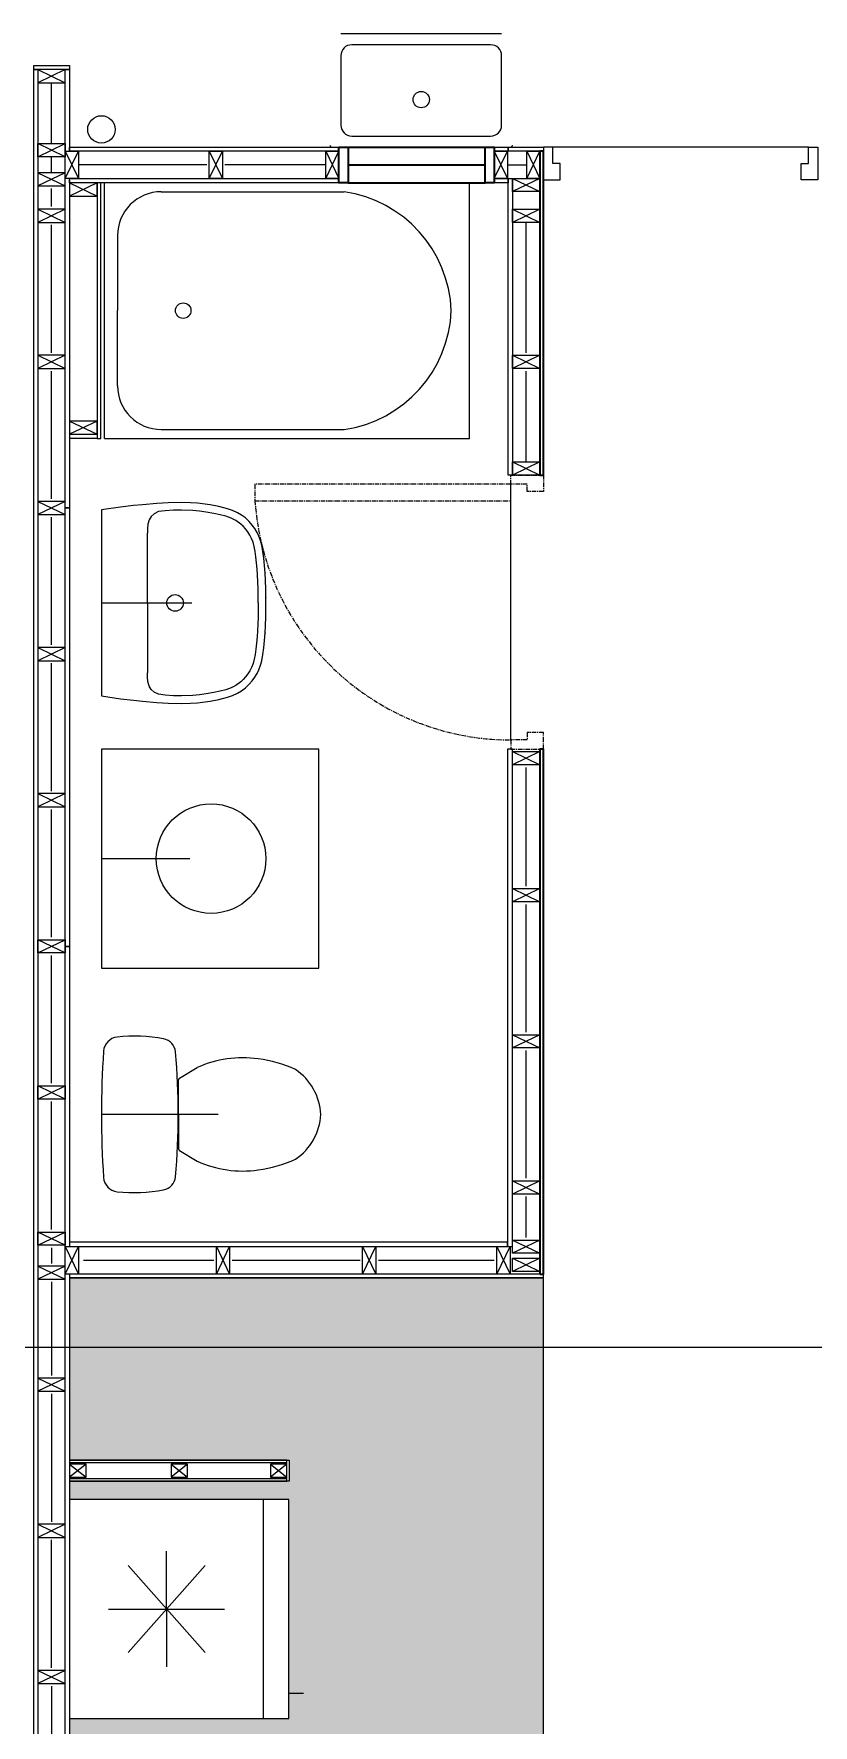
# Model space of a CAD drawing. Header units: millimetres. Extents: x -5545 to 6592, y -1722 to 1596.
# Drawn here: x 5164.8 to 5378.3, y 415.1 to 878.6 of the extents above; entities that cross this region are included whole.
import ezdxf

# ---------------------------------------------------------------- set-up
doc = ezdxf.new("R2010")
doc.units = ezdxf.units.MM
doc.linetypes.add('CENTER', pattern=[2, 1.25, -0.25, 0.25, -0.25])
doc.layers.add('_AUX', color=210, linetype='Continuous', lineweight=18, plot=False)
for name, color, linetype, lineweight in [('A-ANNO-SYMB', 3, 'Continuous', 18), ('A-DETL-MBND', 3, 'Continuous', 18), ('A-DETL-MCUT', 4, 'Continuous', 25), ('A-DOOR-FULL', 4, 'Continuous', 25), ('A-ELEV-MBE1', 7, 'Continuous', 35), ('A-ELEV-MBE2', 4, 'Continuous', 25), ('A-FLOR-PATT', 8, 'Continuous', 18), ('A-FURN', 8, 'Continuous', 18), ('A-SECT-MCUT', 7, 'Continuous', 35), ('A-WALL-PATT', 8, 'Continuous', 18), ('A-WALL-STUD', 3, 'Continuous', 18)]:
    doc.layers.add(name, color=color, linetype=linetype, lineweight=lineweight)
doc.layers.add('simona arzu 1', color=1, linetype='Continuous')
doc.linetypes.add('BATTING', pattern='A,0.0001,-0.1,[134,ltypeshp.shx,S=0.1,R=0,X=-0.1,Y=0],-0.2,[134,ltypeshp.shx,S=0.1,R=180,X=0.1,Y=0],-0.1', length=0.4001)

msp = doc.modelspace()

# ---------------------------------------------------------------- hatches: boundary and pattern name
at = {"layer": 'A-FLOR-PATT'}
h = msp.add_hatch(dxfattribs=at)
h.set_pattern_fill('DOTS', color=0, scale=2.001937, style=0)
h.set_pattern_definition([(0, (-40624.45, -2180.3487), (1.58903716, 3.17807433), [0, -3.17807433])])
h.paths.add_polyline_path([(5304.43, 537.73), (5174.61, 537.73), (5174.61, 487.69), (5234.72, 487.69), (5234.72, 481.98), (5174.61, 481.98), (5174.61, 236.64), (5224.66, 236.64), (5224.66, 156.57), (5304.43, 156.57)])
h.paths.add_polyline_path([(5179.61, 311.72), (5239.67, 311.72), (5239.67, 371.77), (5179.61, 371.77)], flags=16)
h.paths.add_polyline_path([(5224.6, 411.91), (5174.61, 411.91), (5174.61, 376.78), (5224.6, 376.78)], flags=16)
h.paths.add_polyline_path([(5234.66, 476.97), (5174.61, 476.97), (5174.61, 416.92), (5234.66, 416.92)], flags=16)
h.paths.add_polyline_path([(5224.65, 306.71), (5174.61, 306.71), (5174.61, 236.64), (5224.65, 236.64)], flags=16)

# ---------------------------------------------------------------- linework, layer by layer
at = {"color": 0}
for p, q in [((5183.13, 767.65), (5183.13, 837.72)), ((5182.11, 767.65), (5174.61, 767.65)), ((5182.11, 767.65), (5183.13, 767.65))]:
    msp.add_line(p, q, dxfattribs=at)
at = {"layer": '_AUX', "color": 0}
for points in [[(5304.43, 537.73), (5174.61, 537.73), (5174.61, 487.69), (5234.72, 487.69), (5234.72, 481.98), (5174.61, 481.98), (5174.61, 236.64), (5224.66, 236.64), (5224.66, 156.57), (5304.43, 156.57)], [(5234.66, 476.97), (5174.61, 476.97), (5174.61, 416.92), (5234.66, 416.92)]]:
    msp.add_lwpolyline(points, close=True, dxfattribs=at)
at = {"layer": 'A-ANNO-SYMB', "color": 0}
for p, q in [((5184.13, 767.72), (5184.13, 837.72)), ((5199.71, 835.29), (5249.8, 835.29)), ((5284.13, 767.72), (5284.13, 837.72)), ((5187.71, 823.29), (5187.71, 802.72)), ((5187.71, 782.15), (5187.71, 802.72)), ((5199.71, 770.15), (5249.8, 770.15)), ((5184.13, 767.72), (5284.13, 767.72))]:
    msp.add_line(p, q, dxfattribs=at)
msp.add_circle((5205.71, 802.72), 2.13, dxfattribs=at)
for centre, radius, start, end in [((5199.71, 823.29), 12, 90, 180), ((5244.88, 801.37), 34.28, 2.2648, 81.7406), ((5244.88, 804.08), 34.28, 278.2594, 357.7352), ((5199.71, 782.15), 12, 180, 270)]:
    msp.add_arc(centre, radius, start, end, dxfattribs=at)
at = {"layer": 'A-DETL-MBND', "color": 0}
msp.add_line((5164.8, 868.76), (5164.8, 869.86), dxfattribs=at)
for points in [[(5164.8, 869.86), (5174.61, 869.86), (5174.61, 868.76), (5164.8, 868.76)], [(5164.8, 508.41), (5164.8, 868.76), (5165.9, 868.76), (5165.9, 508.41)], [(5248.38, 846.43), (5174.61, 846.43), (5174.61, 847.53), (5248.38, 847.53)], [(5290.92, 847.53), (5294.72, 847.53), (5294.72, 846.43), (5290.92, 846.43)], [(5304.43, 847.53), (5304.43, 846.43), (5294.72, 846.43), (5294.72, 847.53), (5304.43, 847.53)], [(5165.9, 510.91), (5165.9, 118.03), (5164.8, 118.03), (5164.8, 508.41)]]:
    msp.add_lwpolyline(points, dxfattribs=at)
at = {"layer": 'A-DETL-MCUT', "color": 0}
for p, q in [((5182.11, 837.72), (5182.11, 767.65)), ((5173.41, 508.41), (5173.41, 628.52)), ((5173.41, 628.52), (5174.61, 628.52)), ((5174.61, 628.52), (5174.61, 546.24)), ((5174.61, 538.74), (5174.61, 423.32))]:
    msp.add_line(p, q, dxfattribs=at)
for points in [[(5174.61, 838.43), (5174.61, 748.64), (5173.41, 748.64), (5173.41, 868.76), (5174.61, 868.76), (5174.61, 846.43)], [(5248.38, 837.72), (5174.61, 837.72), (5174.61, 838.93), (5248.38, 838.93)], [(5290.92, 838.93), (5294.72, 838.93), (5294.72, 837.72), (5290.92, 837.72)], [(5174.61, 423.32), (5174.61, 388.29), (5173.41, 388.29), (5173.41, 510.91)], [(5174.61, 487.09), (5234.12, 487.09), (5234.12, 487.69), (5174.61, 487.69)], [(5174.61, 481.98), (5234.12, 481.98), (5234.12, 482.58), (5174.61, 482.58)]]:
    msp.add_lwpolyline(points, dxfattribs=at)
for points in [[(5295.92, 838.93), (5295.92, 757.65), (5294.72, 757.65), (5294.72, 838.93)], [(5173.41, 628.52), (5173.41, 748.64), (5174.61, 748.64), (5174.61, 628.52)], [(5295.92, 682.57), (5294.5, 682.57), (5294.5, 546.24), (5295.92, 546.24)], [(5294.5, 546.24), (5294.5, 547.44), (5174.61, 547.44), (5174.61, 546.24)], [(5304.43, 537.73), (5304.43, 538.73), (5174.61, 538.73), (5174.61, 537.73)], [(5234.12, 481.98), (5234.12, 487.69), (5234.72, 487.69), (5234.72, 481.98)]]:
    msp.add_lwpolyline(points, close=True, dxfattribs=at)
at = {"layer": 'A-DOOR-FULL', "color": 0}
for points in [[(5306.94, 847.53), (5304.43, 847.53), (5304.43, 838.52), (5308.94, 838.52), (5308.94, 843.03), (5306.94, 843.03), (5306.94, 847.53)], [(5377, 847.53), (5379.51, 847.53), (5379.51, 838.52), (5375, 838.52), (5375, 843.03), (5377, 843.03), (5377, 847.53)]]:
    msp.add_lwpolyline(points, dxfattribs=at)
at = {"layer": 'A-DOOR-FULL', "color": 0, "linetype": 'CENTER'}
for points in [[(5295.42, 755.14), (5295.42, 757.65), (5304.43, 757.65), (5304.43, 753.14), (5299.93, 753.14), (5299.93, 755.14), (5295.42, 755.14)], [(5225.36, 750.64), (5295.42, 750.64), (5295.42, 755.14), (5225.36, 755.14), (5225.36, 750.64)], [(5295.42, 685.08), (5295.42, 682.57), (5304.43, 682.57), (5304.43, 687.08), (5299.93, 687.08), (5299.93, 685.08), (5295.42, 685.08)]]:
    msp.add_lwpolyline(points, dxfattribs=at)
msp.add_arc((5295.53, 755.41), 70.34, 183.8907, 269.9136, dxfattribs=at)
at = {"layer": 'A-ELEV-MBE1', "color": 0}
for p, q in [((5250.88, 847.53), (5288.42, 847.54)), ((5250.88, 842.63), (5288.42, 842.63)), ((5250.88, 837.72), (5288.42, 837.72)), ((5164.85, 423.32), (5164.85, 423.32))]:
    msp.add_line(p, q, dxfattribs=at)
for points in [[(5248.38, 847.53), (5250.88, 847.53), (5250.88, 837.72), (5248.38, 837.72)], [(5288.42, 847.53), (5290.92, 847.53), (5290.92, 837.72), (5288.42, 837.72)]]:
    msp.add_lwpolyline(points, close=True, dxfattribs=at)
at = {"layer": 'A-ELEV-MBE2', "color": 0}
msp.add_line((5377, 847.53), (5306.94, 847.53), dxfattribs=at)
at = {"layer": 'A-ELEV-MBE2', "color": 0, "ltscale": 0.05}
msp.add_circle((5183.3, 852.38), 3.75, dxfattribs=at)
at = {"layer": 'A-FLOR-PATT', "color": 0}
msp.add_line((5295.42, 685.08), (5295.42, 755.14), dxfattribs=at)
at = {"layer": 'A-FLOR-PATT', "color": 0, "linetype": 'BATTING', "ltscale": 0.11}
msp.add_lwpolyline([(5299.69, 807.04), (5299.69, 807.1)], dxfattribs=at)
at = {"layer": 'A-FURN', "color": 0, "ltscale": 0.25}
for p, q in [((5292.92, 878.56), (5248.88, 878.56)), ((5248.88, 872.56), (5248.88, 853.54)), ((5289.92, 875.56), (5251.88, 875.56)), ((5292.92, 853.54), (5292.92, 872.56)), ((5251.88, 850.54), (5289.92, 850.54)), ((5246.38, 847.53), (5295.42, 847.53))]:
    msp.add_line(p, q, dxfattribs=at)
at = {"layer": 'A-FURN', "color": 0}
for p, q in [((5188.49, 748.85), (5183.32, 748.09)), ((5183.32, 748.09), (5183.32, 722.61)), ((5192.1, 749.29), (5188.49, 748.85)), ((5194.59, 749.54), (5192.1, 749.29)), ((5198.44, 749.85), (5194.59, 749.54)), ((5196.91, 746.3), (5196.35, 745.36)), ((5197.75, 747.07), (5196.91, 746.3)), ((5198.94, 747.64), (5197.75, 747.07)), ((5201.55, 750.03), (5198.44, 749.85)), ((5200.73, 747.87), (5198.94, 747.64)), ((5203.02, 748.01), (5200.73, 747.87)), ((5205.24, 750.14), (5201.55, 750.03)), ((5205.23, 748.04), (5203.02, 748.01)), ((5208.32, 747.93), (5205.23, 748.04)), ((5207.7, 750.08), (5205.24, 750.14)), ((5209.66, 749.93), (5207.7, 750.08)), ((5210.14, 747.77), (5208.32, 747.93)), ((5213.07, 749.49), (5209.66, 749.93)), ((5212.01, 747.53), (5210.14, 747.77)), ((5214.13, 747.16), (5212.01, 747.53)), ((5215.48, 749.02), (5213.07, 749.49)), ((5215.82, 746.79), (5214.13, 747.16)), ((5217.88, 748.43), (5215.48, 749.02)), ((5217.36, 746.39), (5215.82, 746.79)), ((5218.85, 745.86), (5217.36, 746.39)), ((5219.25, 747.96), (5217.88, 748.43)), ((5220.58, 747.35), (5219.25, 747.96)), ((5221.68, 746.69), (5220.58, 747.35)), ((5222.73, 745.91), (5221.68, 746.69)), ((5195.96, 742.98), (5195.93, 741.73)), ((5195.93, 722.61), (5195.93, 741.73)), ((5196.05, 744.17), (5195.96, 742.98)), ((5196.35, 745.36), (5196.05, 744.17)), ((5220.12, 745.2), (5218.85, 745.86)), ((5221.45, 744.24), (5220.12, 745.2)), ((5222.13, 743.63), (5221.45, 744.24)), ((5222.8, 742.9), (5222.13, 743.63)), ((5223.82, 744.9), (5222.73, 745.91)), ((5223.43, 742.06), (5222.8, 742.9)), ((5223.97, 741.19), (5223.43, 742.06)), ((5224.63, 743.97), (5223.82, 744.9)), ((5225.34, 742.98), (5224.63, 743.97)), ((5225.96, 741.93), (5225.34, 742.98)), ((5226.44, 740.92), (5225.96, 741.93)), ((5224.44, 740.25), (5223.97, 741.19)), ((5224.83, 739.23), (5224.44, 740.25)), ((5225.14, 738.05), (5224.83, 739.23)), ((5225.38, 736.76), (5225.14, 738.05)), ((5226.88, 739.7), (5226.44, 740.92)), ((5227.2, 738.44), (5226.88, 739.7)), ((5227.52, 736.74), (5227.2, 738.44)), ((5225.61, 735.28), (5225.38, 736.76)), ((5225.81, 733.65), (5225.61, 735.28)), ((5225.96, 731.9), (5225.81, 733.65)), ((5227.78, 734.89), (5227.52, 736.74)), ((5227.99, 732.89), (5227.78, 734.89)), ((5228.13, 730.8), (5227.99, 732.89)), ((5226.05, 730.28), (5225.96, 731.9)), ((5226.14, 728.44), (5226.05, 730.28)), ((5226.2, 726.48), (5226.14, 728.44)), ((5228.23, 728.75), (5228.13, 730.84)), ((5228.31, 726.49), (5228.23, 728.78)), ((5226.25, 724.35), (5226.2, 726.48)), ((5226.26, 722.61), (5226.25, 724.35)), ((5228.35, 724.14), (5228.31, 726.53)), ((5228.36, 722.61), (5228.35, 724.17)), ((5183.32, 722.61), (5183.32, 697.14)), ((5183.32, 722.61), (5208.09, 722.61)), ((5195.93, 722.61), (5195.93, 703.49)), ((5226.2, 718.75), (5226.14, 716.79)), ((5226.25, 720.88), (5226.2, 718.75)), ((5226.26, 722.61), (5226.25, 720.88)), ((5228.23, 716.44), (5228.31, 718.74)), ((5228.31, 718.7), (5228.35, 721.07)), ((5228.35, 721.07), (5228.36, 722.61)), ((5226.05, 714.95), (5225.96, 713.33)), ((5226.14, 716.79), (5226.05, 714.95)), ((5227.99, 712.33), (5228.13, 714.43)), ((5228.13, 714.39), (5228.23, 716.48)), ((5225.61, 709.94), (5225.38, 708.46)), ((5225.81, 711.58), (5225.61, 709.94)), ((5225.96, 713.33), (5225.81, 711.58)), ((5227.52, 708.49), (5227.78, 710.34)), ((5227.78, 710.34), (5227.99, 712.33)), ((5224.44, 704.97), (5223.97, 704.03)), ((5224.83, 705.99), (5224.44, 704.97)), ((5225.14, 707.17), (5224.83, 705.99)), ((5225.38, 708.46), (5225.14, 707.17)), ((5226.44, 704.31), (5226.88, 705.53)), ((5226.88, 705.53), (5227.2, 706.79)), ((5227.2, 706.79), (5227.52, 708.49)), ((5195.96, 702.24), (5195.93, 703.49)), ((5196.05, 701.05), (5195.96, 702.24)), ((5196.35, 699.86), (5196.05, 701.05)), ((5196.91, 698.93), (5196.35, 699.86)), ((5220.12, 700.03), (5218.85, 699.37)), ((5221.45, 700.98), (5220.12, 700.03)), ((5222.13, 701.6), (5221.45, 700.98)), ((5222.8, 702.33), (5222.13, 701.6)), ((5222.73, 699.32), (5223.82, 700.33)), ((5223.43, 703.17), (5222.8, 702.33)), ((5223.97, 704.03), (5223.43, 703.17)), ((5223.82, 700.33), (5224.63, 701.25)), ((5224.63, 701.25), (5225.34, 702.25)), ((5225.34, 702.25), (5225.96, 703.3)), ((5225.96, 703.3), (5226.44, 704.31)), ((5183.32, 697.14), (5188.49, 696.38)), ((5188.49, 696.38), (5192.1, 695.94)), ((5192.1, 695.94), (5194.59, 695.68)), ((5194.59, 695.68), (5198.44, 695.37)), ((5197.75, 698.15), (5196.91, 698.93)), ((5198.94, 697.59), (5197.75, 698.15)), ((5198.44, 695.37), (5201.55, 695.2)), ((5200.73, 697.35), (5198.94, 697.59)), ((5203.02, 697.21), (5200.73, 697.35)), ((5201.55, 695.2), (5205.24, 695.09)), ((5205.23, 697.19), (5203.02, 697.21)), ((5208.32, 697.29), (5205.23, 697.19)), ((5207.7, 695.15), (5209.66, 695.29)), ((5210.14, 697.45), (5208.32, 697.29)), ((5209.66, 695.29), (5213.07, 695.74)), ((5212.01, 697.7), (5210.14, 697.45)), ((5214.13, 698.07), (5212.01, 697.7)), ((5213.07, 695.74), (5215.48, 696.2)), ((5215.82, 698.44), (5214.13, 698.07)), ((5215.48, 696.2), (5217.88, 696.8)), ((5217.36, 698.83), (5215.82, 698.44)), ((5218.85, 699.37), (5217.36, 698.83)), ((5217.88, 696.8), (5219.25, 697.26)), ((5219.25, 697.26), (5220.58, 697.88)), ((5220.58, 697.88), (5221.68, 698.53)), ((5221.68, 698.53), (5222.73, 699.32)), ((5205.24, 695.09), (5207.7, 695.15)), ((5204.69, 592.38), (5209.53, 595.3)), ((5204.43, 582.48), (5204.43, 591.94)), ((5215.24, 582.48), (5183.32, 582.48)), ((5204.43, 582.48), (5204.43, 573.02)), ((5204.69, 572.58), (5209.53, 569.65)), ((5179.11, 486.63), (5174.61, 483.03)), ((5174.61, 486.63), (5179.11, 483.03)), ((5206.91, 486.63), (5202.41, 483.03)), ((5202.41, 486.63), (5206.91, 483.03)), ((5234.12, 486.63), (5229.61, 483.03)), ((5229.61, 486.63), (5234.12, 483.03)), ((5174.61, 476.97), (5174.61, 416.92)), ((5234.66, 476.97), (5174.61, 476.97)), ((5227.72, 416.92), (5227.72, 476.97)), ((5234.66, 416.92), (5234.66, 476.97)), ((5211.69, 435.04), (5190.64, 458.85)), ((5211.69, 458.85), (5190.64, 435.04)), ((5201.16, 446.94), (5201.16, 462.83)), ((5185.27, 446.94), (5217.05, 446.94)), ((5201.16, 446.94), (5201.16, 431.06)), ((5234.66, 423.86), (5238.67, 423.86)), ((5174.61, 416.92), (5234.66, 416.92))]:
    msp.add_line(p, q, dxfattribs=at)
for points in [[(5183.32, 682.57), (5183.32, 622.52), (5242.87, 622.52), (5242.87, 682.57), (5183.32, 682.57)], [(5183.32, 652.55), (5207.53, 652.55)]]:
    msp.add_lwpolyline(points, dxfattribs=at)
for points in [[(5179.11, 486.63), (5174.61, 486.63), (5174.61, 483.03), (5179.11, 483.03)], [(5206.91, 486.63), (5202.41, 486.63), (5202.41, 483.03), (5206.91, 483.03)], [(5234.12, 486.63), (5229.61, 486.63), (5229.61, 483.03), (5234.12, 483.03)]]:
    msp.add_lwpolyline(points, close=True, dxfattribs=at)
at = {"layer": 'A-FURN', "color": 0, "ltscale": 0.25}
msp.add_circle((5270.9, 860.55), 2.24, dxfattribs=at)
at = {"layer": 'A-FURN', "color": 0}
for centre, radius in [((5203.47, 722.61), 2.28), ((5213.34, 652.55), 15.01)]:
    msp.add_circle(centre, radius, dxfattribs=at)
at = {"layer": 'A-FURN', "color": 0, "ltscale": 0.25}
for centre, radius, start, end in [((5251.88, 872.56), 3, 90, 180), ((5289.92, 872.56), 3, 0, 90), ((5251.88, 853.54), 3, 180, 270), ((5289.92, 853.54), 3, 270, 0), ((5246.38, 848.03), 0.5, 180, 270), ((5295.42, 848.03), 0.5, 270, 0)]:
    msp.add_arc(centre, radius, start, end, dxfattribs=at)
at = {"layer": 'A-FURN', "color": 0}
for centre, radius, start, end in [((5230.63, 730.96), 2.5, 182.8069, 183.7647), ((5230.73, 728.87), 2.5, 181.9684, 182.8069), ((5230.81, 726.57), 2.5, 181.0739, 181.9684), ((5230.85, 724.18), 2.5, 180.3184, 181.0739), ((5230.81, 718.65), 2.5, 178.0316, 178.9261), ((5230.63, 714.26), 2.5, 176.2353, 177.1931), ((5230.73, 716.36), 2.5, 177.1931, 178.0316), ((5188.08, 599.48), 4.2, 96.3359, 176.2554), ((5192.35, 560.99), 42.94, 79.2548, 96.3359), ((5199.61, 599.24), 4, 4.9403, 79.2548), ((5447.9, 582.48), 264.59, 176.2554, 183.7446), ((5005.72, 582.48), 198.62, 355.0597, 4.9403), ((5221.95, 567.96), 30.03, 81.7931, 114.4382), ((5221.6, 562.14), 35.84, 65.4756, 82.5568), ((5227.71, 581.75), 15.68, 2.6552, 56.0211), ((5204.93, 591.94), 0.5, 118.0226, 180), ((5227.71, 583.2), 15.68, 303.9789, 357.3448), ((5204.93, 573.02), 0.5, 180, 241.9774), ((5221.6, 602.81), 35.84, 277.4432, 294.5244), ((5221.95, 596.99), 30.03, 245.5618, 278.2069), ((5188.08, 565.47), 4.2, 183.7446, 263.6641), ((5192.35, 603.97), 42.94, 263.6641, 280.7452), ((5199.61, 565.72), 4, 280.7452, 355.0597)]:
    msp.add_arc(centre, radius, start, end, dxfattribs=at)
at = {"layer": 'A-SECT-MCUT', "color": 0}
for points in [[(5304.43, 846.43), (5303.43, 846.43), (5303.43, 757.65), (5304.43, 757.65)], [(5303.43, 538.73), (5304.43, 538.73), (5304.43, 682.57), (5303.43, 682.57)]]:
    msp.add_lwpolyline(points, close=True, dxfattribs=at)
at = {"layer": 'A-WALL-PATT', "color": 0, "ltscale": 0.1}
for p, q in [((5169.65, 848.48), (5169.65, 865.15)), ((5169.65, 840.48), (5169.65, 844.88)), ((5212.14, 842.68), (5177.01, 842.68)), ((5244.78, 842.68), (5217.15, 842.68)), ((5294.52, 842.68), (5299.83, 842.68)), ((5169.65, 831.22), (5169.65, 836.17)), ((5169.65, 791.18), (5169.65, 826.21)), ((5299.68, 791.18), (5299.68, 826.91)), ((5169.65, 751.14), (5169.65, 786.17)), ((5299.68, 761.25), (5299.68, 786.17)), ((5169.65, 711.1), (5169.65, 746.14)), ((5169.65, 671.06), (5169.65, 706.1)), ((5299.68, 645.04), (5299.68, 677.57)), ((5169.65, 631.02), (5169.65, 666.06)), ((5299.68, 605), (5299.68, 640.03)), ((5169.65, 590.99), (5169.65, 626.02)), ((5299.68, 564.96), (5299.68, 599.99)), ((5169.65, 550.94), (5169.65, 585.98)), ((5299.68, 548.74), (5299.68, 559.96)), ((5169.65, 545.93), (5169.65, 541.59)), ((5178.41, 542.49), (5214.12, 542.49)), ((5219.12, 542.49), (5254.16, 542.49)), ((5259.16, 542.49), (5290.92, 542.49)), ((5169.65, 536.59), (5169.65, 510.91)), ((5169.65, 505.9), (5169.65, 470.87)), ((5169.65, 430.83), (5169.65, 465.87)), ((5169.65, 425.83), (5169.65, 390.79))]:
    msp.add_line(p, q, dxfattribs=at)
at = {"layer": 'A-WALL-STUD', "color": 0}
for p, q in [((5173.41, 868.76), (5165.9, 865.15)), ((5165.9, 868.76), (5173.41, 865.15)), ((5173.41, 844.88), (5165.9, 848.48)), ((5165.9, 844.88), (5173.41, 848.48)), ((5173.41, 838.93), (5177.01, 846.43)), ((5173.41, 846.43), (5177.01, 838.93)), ((5212.84, 838.93), (5216.45, 846.43)), ((5212.84, 846.43), (5216.45, 838.93)), ((5244.78, 838.93), (5248.38, 846.43)), ((5244.78, 846.43), (5248.38, 838.93)), ((5290.92, 838.93), (5294.52, 846.43)), ((5290.92, 846.43), (5294.52, 838.93)), ((5299.83, 838.93), (5303.43, 846.43)), ((5299.83, 846.43), (5303.43, 838.93)), ((5173.41, 840.48), (5165.9, 836.87)), ((5165.9, 840.48), (5173.41, 836.87)), ((5295.92, 838.93), (5303.43, 835.32)), ((5303.43, 838.93), (5295.92, 835.32)), ((5182.11, 837.72), (5174.61, 834.12)), ((5174.61, 837.72), (5182.11, 834.12)), ((5173.41, 830.52), (5165.9, 826.91)), ((5165.9, 830.52), (5173.41, 826.91)), ((5295.92, 830.52), (5303.43, 826.91)), ((5303.43, 830.52), (5295.92, 826.91)), ((5173.41, 790.48), (5165.9, 786.88)), ((5165.9, 790.48), (5173.41, 786.88)), ((5295.92, 790.48), (5303.43, 786.88)), ((5303.43, 790.48), (5295.92, 786.88)), ((5182.11, 772.46), (5174.61, 768.86)), ((5174.61, 772.46), (5182.11, 768.86)), ((5295.92, 761.25), (5303.43, 757.65)), ((5303.43, 761.25), (5295.92, 757.65)), ((5173.41, 750.44), (5165.9, 746.84)), ((5165.9, 750.44), (5173.41, 746.84)), ((5173.41, 710.4), (5165.9, 706.8)), ((5165.9, 710.4), (5173.41, 706.8)), ((5295.92, 681.87), (5303.43, 678.27)), ((5303.43, 681.87), (5295.92, 678.27)), ((5173.41, 670.36), (5165.9, 666.76)), ((5165.9, 670.36), (5173.41, 666.76)), ((5295.92, 644.34), (5303.43, 640.73)), ((5303.43, 644.34), (5295.92, 640.73)), ((5173.41, 626.72), (5165.9, 630.32)), ((5165.9, 626.72), (5173.41, 630.32)), ((5295.92, 604.3), (5303.43, 600.7)), ((5303.43, 604.3), (5295.92, 600.7)), ((5173.41, 586.68), (5165.9, 590.29)), ((5165.9, 586.68), (5173.41, 590.29)), ((5295.92, 564.26), (5303.43, 560.66)), ((5303.43, 564.26), (5295.92, 560.66)), ((5173.41, 546.63), (5165.9, 550.24)), ((5165.9, 546.63), (5173.41, 550.24)), ((5295.92, 548.04), (5303.43, 544.44)), ((5303.43, 548.04), (5295.92, 544.44)), ((5173.41, 538.74), (5177.01, 546.24)), ((5173.41, 546.24), (5177.01, 538.74)), ((5214.82, 538.73), (5218.42, 546.24)), ((5214.82, 546.24), (5218.42, 538.73)), ((5254.86, 538.73), (5258.46, 546.24)), ((5254.86, 546.24), (5258.46, 538.73)), ((5291.62, 538.73), (5295.22, 546.24)), ((5291.62, 546.24), (5295.22, 538.73)), ((5295.92, 543.04), (5303.43, 539.44)), ((5303.43, 543.04), (5295.92, 539.44)), ((5173.41, 540.89), (5165.9, 537.29)), ((5165.9, 540.89), (5173.41, 537.29)), ((5173.41, 510.21), (5165.9, 506.6)), ((5165.9, 510.21), (5173.41, 506.6)), ((5173.41, 470.17), (5165.9, 466.57)), ((5165.9, 470.17), (5173.41, 466.57)), ((5173.41, 430.13), (5165.9, 426.53)), ((5165.9, 430.13), (5173.41, 426.53))]:
    msp.add_line(p, q, dxfattribs=at)
for points in [[(5173.41, 868.76), (5165.9, 868.76), (5165.9, 865.15), (5173.41, 865.15)], [(5173.41, 844.88), (5165.9, 844.88), (5165.9, 848.48), (5173.41, 848.48)], [(5173.41, 838.93), (5173.41, 846.43), (5177.01, 846.43), (5177.01, 838.93)], [(5212.84, 838.93), (5212.84, 846.43), (5216.45, 846.43), (5216.45, 838.93)], [(5244.78, 838.93), (5244.78, 846.43), (5248.38, 846.43), (5248.38, 838.93)], [(5290.92, 838.93), (5290.92, 846.43), (5294.52, 846.43), (5294.52, 838.93)], [(5299.83, 838.93), (5299.83, 846.43), (5303.43, 846.43), (5303.43, 838.93)], [(5173.41, 840.48), (5165.9, 840.48), (5165.9, 836.87), (5173.41, 836.87)], [(5295.92, 838.93), (5303.43, 838.93), (5303.43, 835.32), (5295.92, 835.32)], [(5182.11, 837.72), (5174.61, 837.72), (5174.61, 834.12), (5182.11, 834.12)], [(5173.41, 830.52), (5165.9, 830.52), (5165.9, 826.91), (5173.41, 826.91)], [(5295.92, 830.52), (5303.43, 830.52), (5303.43, 826.91), (5295.92, 826.91)], [(5173.41, 790.48), (5165.9, 790.48), (5165.9, 786.88), (5173.41, 786.88)], [(5295.92, 790.48), (5303.43, 790.48), (5303.43, 786.88), (5295.92, 786.88)], [(5182.11, 772.46), (5174.61, 772.46), (5174.61, 768.86), (5182.11, 768.86)], [(5295.92, 761.25), (5303.43, 761.25), (5303.43, 757.65), (5295.92, 757.65)], [(5173.41, 750.44), (5165.9, 750.44), (5165.9, 746.84), (5173.41, 746.84)], [(5173.41, 710.4), (5165.9, 710.4), (5165.9, 706.8), (5173.41, 706.8)], [(5295.92, 681.87), (5303.43, 681.87), (5303.43, 678.27), (5295.92, 678.27)], [(5173.41, 670.36), (5165.9, 670.36), (5165.9, 666.76), (5173.41, 666.76)], [(5295.92, 644.34), (5303.43, 644.34), (5303.43, 640.73), (5295.92, 640.73)], [(5173.41, 626.72), (5165.9, 626.72), (5165.9, 630.32), (5173.41, 630.32)], [(5295.92, 604.3), (5303.43, 604.3), (5303.43, 600.7), (5295.92, 600.7)], [(5173.41, 586.68), (5165.9, 586.68), (5165.9, 590.29), (5173.41, 590.29)], [(5295.92, 564.26), (5303.43, 564.26), (5303.43, 560.66), (5295.92, 560.66)], [(5173.41, 546.63), (5165.9, 546.63), (5165.9, 550.24), (5173.41, 550.24)], [(5295.92, 548.04), (5303.43, 548.04), (5303.43, 544.44), (5295.92, 544.44)], [(5173.41, 538.74), (5173.41, 546.24), (5177.01, 546.24), (5177.01, 538.74)], [(5214.82, 538.73), (5214.82, 546.24), (5218.42, 546.24), (5218.42, 538.73)], [(5254.86, 538.73), (5254.86, 546.24), (5258.46, 546.24), (5258.46, 538.73)], [(5291.62, 538.73), (5291.62, 546.24), (5295.22, 546.24), (5295.22, 538.73)], [(5295.92, 543.04), (5303.43, 543.04), (5303.43, 539.44), (5295.92, 539.44)], [(5173.41, 540.89), (5165.9, 540.89), (5165.9, 537.29), (5173.41, 537.29)], [(5173.41, 510.21), (5165.9, 510.21), (5165.9, 506.6), (5173.41, 506.6)], [(5173.41, 470.17), (5165.9, 470.17), (5165.9, 466.57), (5173.41, 466.57)], [(5173.41, 430.13), (5165.9, 430.13), (5165.9, 426.53), (5173.41, 426.53)]]:
    msp.add_lwpolyline(points, close=True, dxfattribs=at)
at = {"layer": 'simona arzu 1', "color": 1}
msp.add_xline((5056.75, 518.69), (1, 0), dxfattribs=at)

doc.saveas('drawing.dxf')
